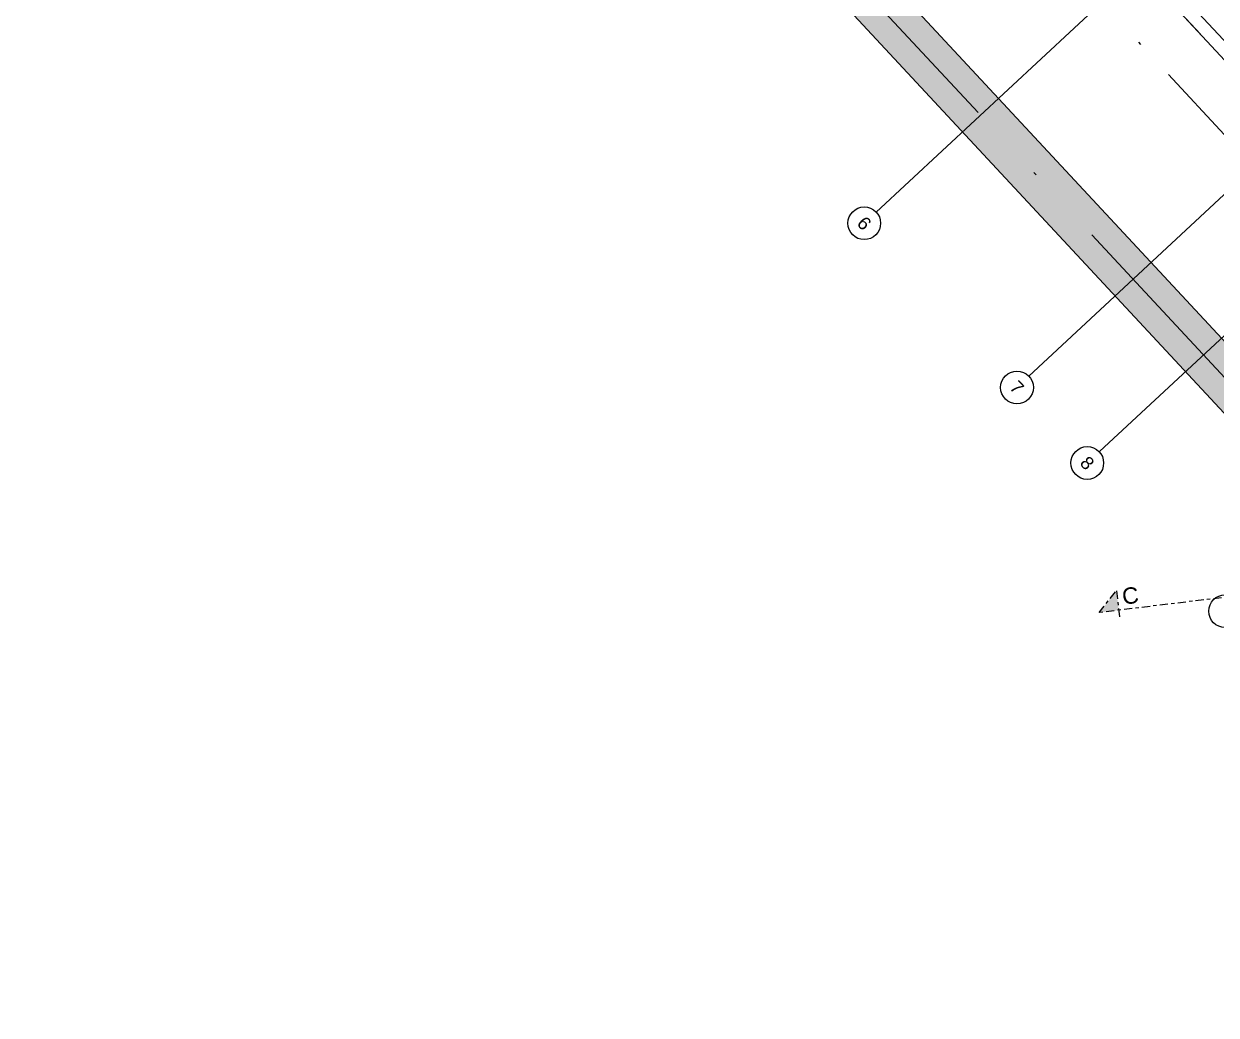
# Model space of a CAD drawing. Header units: millimetres. Extents: x 400382 to 401267, y 4543945 to 4544126.
# Drawn here: x 400392.43 to 400428.84, y 4544037.21 to 4544067.49 of the extents above; entities that cross this region are included whole.
import ezdxf
from ezdxf.enums import TextEntityAlignment as Align

# ---------------------------------------------------------------- set-up
doc = ezdxf.new("R2010")
doc.units = ezdxf.units.MM
for name, pattern in [('AKS', [3, 2.5, -0.25, 0, -0.25]), ('CENTER', [2, 1.25, -0.25, 0.25, -0.25]), ('DASHDOT2', [0.5, 0.25, -0.125, 0, -0.125])]:
    doc.linetypes.add(name, pattern=pattern)
for name, color, linetype in [('aks prota', 2, 'AKS'), ('caks prota', 4, 'Continuous'), ('kesit tarama prota', 252, 'Continuous'), ('kiriş prota', 6, 'Continuous'), ('kolon tarama prota', 252, 'Continuous'), ('perde prota', 1, 'Continuous'), ('PRT-AL-TUNEL_EKSENI', 14, 'DASHDOT2'), ('skesit prota', 7, 'Continuous'), ('taks prota', 7, 'Continuous'), ('temel prota', 6, 'Continuous'), ('tkesit prota', 7, 'Continuous')]:
    doc.layers.add(name, color=color, linetype=linetype)
doc.styles.add('Arial', font='Arial.ttf')
doc.styles.add('TAKS', font='Arial Unicode.ttf')

msp = doc.modelspace()

# ---------------------------------------------------------------- hatches: boundary and pattern name
at = {"layer": 'kesit tarama prota'}
h = msp.add_hatch(color=256, dxfattribs=at)
h.dxf.hatch_style = 1
h.paths.add_polyline_path([(400425.79646, 4544050.17906), (400425.27317, 4544049.51111), (400425.86879, 4544049.58344)])
at = {"layer": 'kolon tarama prota'}
h = msp.add_hatch(color=256, dxfattribs=at)
h.dxf.hatch_style = 1
h.paths.add_polyline_path([(400441.05928, 4544042.7301), (400440.75106, 4544045.26407), (400397.51015, 4544091.75777), (400415.74337, 4544108.71536), (400430.61052, 4544092.72982), (400434.92386, 4544093.25363), (400434.74303, 4544094.74269), (400431.18841, 4544094.31102), (400416.02452, 4544110.61561), (400414.15726, 4544108.87899), (400413.88485, 4544109.17189), (400413.59195, 4544108.89948), (400413.86436, 4544108.60657), (400409.69049, 4544104.72472), (400409.41808, 4544105.01762), (400409.12518, 4544104.74521), (400409.39759, 4544104.45231), (400402.22146, 4544097.77824), (400401.94905, 4544098.07114), (400401.65615, 4544097.79873), (400401.92856, 4544097.50583), (400397.75469, 4544093.62397), (400397.48228, 4544093.91687), (400397.18938, 4544093.64446), (400397.46179, 4544093.35156), (400395.59453, 4544091.61494)])

# ---------------------------------------------------------------- linework, layer by layer
at = {"layer": 'aks prota', "ltscale": 10}
for p, q in [((400503.57166, 4543976.61652), (400392.43281, 4544096.11577)), ((400418.46435, 4544061.74155), (400443.64353, 4544085.15914)), ((400423.12258, 4544056.7329), (400448.30176, 4544080.1505)), ((400425.28384, 4544054.42754), (400450.59742, 4544077.97013))]:
    msp.add_line(p, q, dxfattribs=at)
at = {"layer": 'caks prota', "ltscale": 0.05}
for centre in [(400418.09822, 4544061.40103), (400422.76156, 4544056.3869), (400424.90803, 4544054.07895), (400429.11843, 4544049.55182)]:
    msp.add_circle(centre, 0.5, dxfattribs=at)
at = {"layer": 'kiriş prota'}
msp.add_line((400400.70421, 4544096.91339), (400503.87989, 4543985.97634), dxfattribs=at)
at = {"layer": 'perde prota'}
for points in [[(400431.18841, 4544094.31102), (400416.02452, 4544110.61561), (400414.15726, 4544108.87899), (400413.88485, 4544109.17189), (400413.59195, 4544108.89948), (400413.86436, 4544108.60657), (400409.69049, 4544104.72472), (400409.41808, 4544105.01762), (400409.12518, 4544104.74521), (400409.39759, 4544104.45231), (400402.22146, 4544097.77824), (400401.94905, 4544098.07114), (400401.65615, 4544097.79873), (400401.92856, 4544097.50583), (400397.75469, 4544093.62397), (400397.48228, 4544093.91687), (400397.18938, 4544093.64446), (400397.46179, 4544093.35156), (400395.59453, 4544091.61494), (400441.05928, 4544042.7301)], [(400440.75106, 4544045.26407), (400397.51015, 4544091.75777), (400415.74337, 4544108.71536), (400430.61052, 4544092.72982)]]:
    msp.add_lwpolyline(points, dxfattribs=at)
at = {"layer": 'PRT-AL-TUNEL_EKSENI', "ltscale": 10}
for p, q in [((400395.40003, 4544102.61658), (400506.53887, 4543983.11734)), ((400396.13071, 4544099.55496), (400507.26956, 4543980.05571))]:
    msp.add_line(p, q, dxfattribs=at)
at = {"layer": 'skesit prota', "linetype": 'CENTER', "ltscale": 0.2}
for p, q in [((400425.27317, 4544049.51111), (400425.79646, 4544050.17906)), ((400425.79646, 4544050.17906), (400425.90496, 4544049.28563))]:
    msp.add_line(p, q, dxfattribs=at)
msp.add_lwpolyline([(400490.16117, 4544057.39099), (400425.27317, 4544049.51111)], dxfattribs=at)
at = {"layer": 'temel prota', "color": 5}
msp.add_line((400400.99712, 4544097.1858), (400504.17279, 4543986.24875), dxfattribs=at)

# ---------------------------------------------------------------- texts
at = {"layer": 'taks prota', "style": 'TAKS'}
for s, p in [('6', (400418.09822, 4544061.40103)), ('7', (400422.76156, 4544056.3869)), ('8', (400424.90803, 4544054.07895))]:
    msp.add_text(s, height=0.4, rotation=312.923994, dxfattribs=at).set_placement(p, align=Align.MIDDLE_CENTER)
at = {"layer": 'tkesit prota', "style": 'Arial'}
msp.add_text('C', height=0.5, rotation=6.923994, dxfattribs=at).set_placement((400426.00388, 4544049.75094))

doc.saveas('drawing.dxf')
